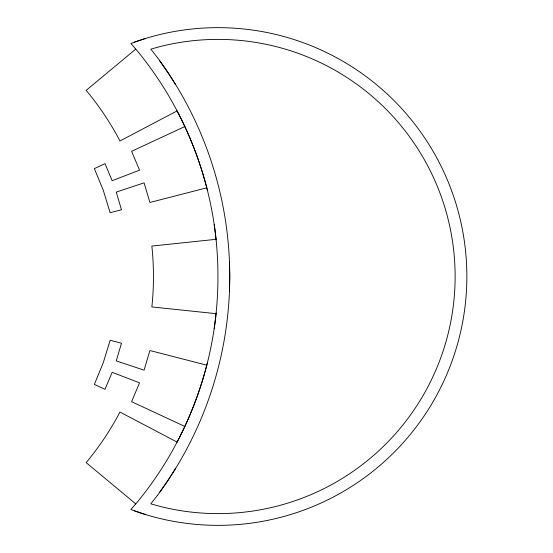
<?xml version="1.0" encoding="UTF-8"?>
<svg xmlns="http://www.w3.org/2000/svg" width="553" height="553" viewBox="0 0 553 553"><rect width="100%" height="100%" fill="white"/><g stroke="black" fill="none" stroke-linecap="round" stroke-linejoin="round"><path stroke-width="0.83" d="M229.391 291.175L229.758 276.5L229.391 261.825M214.17 328.689C219.209 294.127 219.209 258.873 214.17 224.311M207.354 362.92C198.79 396.778 185.296 429.349 167.414 459.349A355.669 355.669 0 0 1 137.282 502.131L130.895 509.534L145.778 514.636M175.688 468.218L167.836 480.619L159.382 492.619M135.762 49.106L86.137 90.381L87.381 91.826A291.106 291.106 0 0 1 119.082 139.273L119.939 140.974L177.064 110.918M184.813 126.561L131.6 151.301L139.543 170.165L112.148 180.672L104.994 163.674L94.356 168.624L103.287 190.294L110.123 212.711L121.494 209.781L116.241 192.105L144.077 182.849L149.904 202.467L206.739 187.833M145.778 38.364L130.895 43.466L137.282 50.869A355.669 355.669 0 0 1 167.414 93.651C185.296 123.651 198.79 156.222 207.354 190.08M216.016 239.325L151.819 246.078L152.054 247.965A291.106 291.106 0 0 1 152.054 305.035L151.819 306.922L216.016 313.675M206.739 365.167L149.904 350.533L144.077 370.151L116.241 360.895L121.494 343.219L110.123 340.289L103.287 362.706L94.356 384.376L104.994 389.326L112.148 372.328L139.543 382.835L131.6 401.699L184.813 426.439M177.064 442.082L119.939 412.026L119.082 413.727A291.106 291.106 0 0 1 87.381 461.174L86.137 462.619L135.762 503.894M159.382 60.381L167.836 72.381L175.688 84.782M216.14 313.019A355.669 355.669 0 0 1 177.188 441.958M177.188 111.042A355.669 355.669 0 0 1 216.14 239.981M134.179 42.194A248.85 248.85 0 0 1 466.863 276.5A248.85 248.85 0 0 1 134.179 510.806M157.453 495.364L150.824 503.852L160.405 506.507A237.113 237.113 0 0 0 455.126 276.5A237.113 237.113 0 0 0 160.405 46.493L150.824 49.148L157.453 57.636A367.406 367.406 0 0 1 157.453 495.364"/></g></svg>
